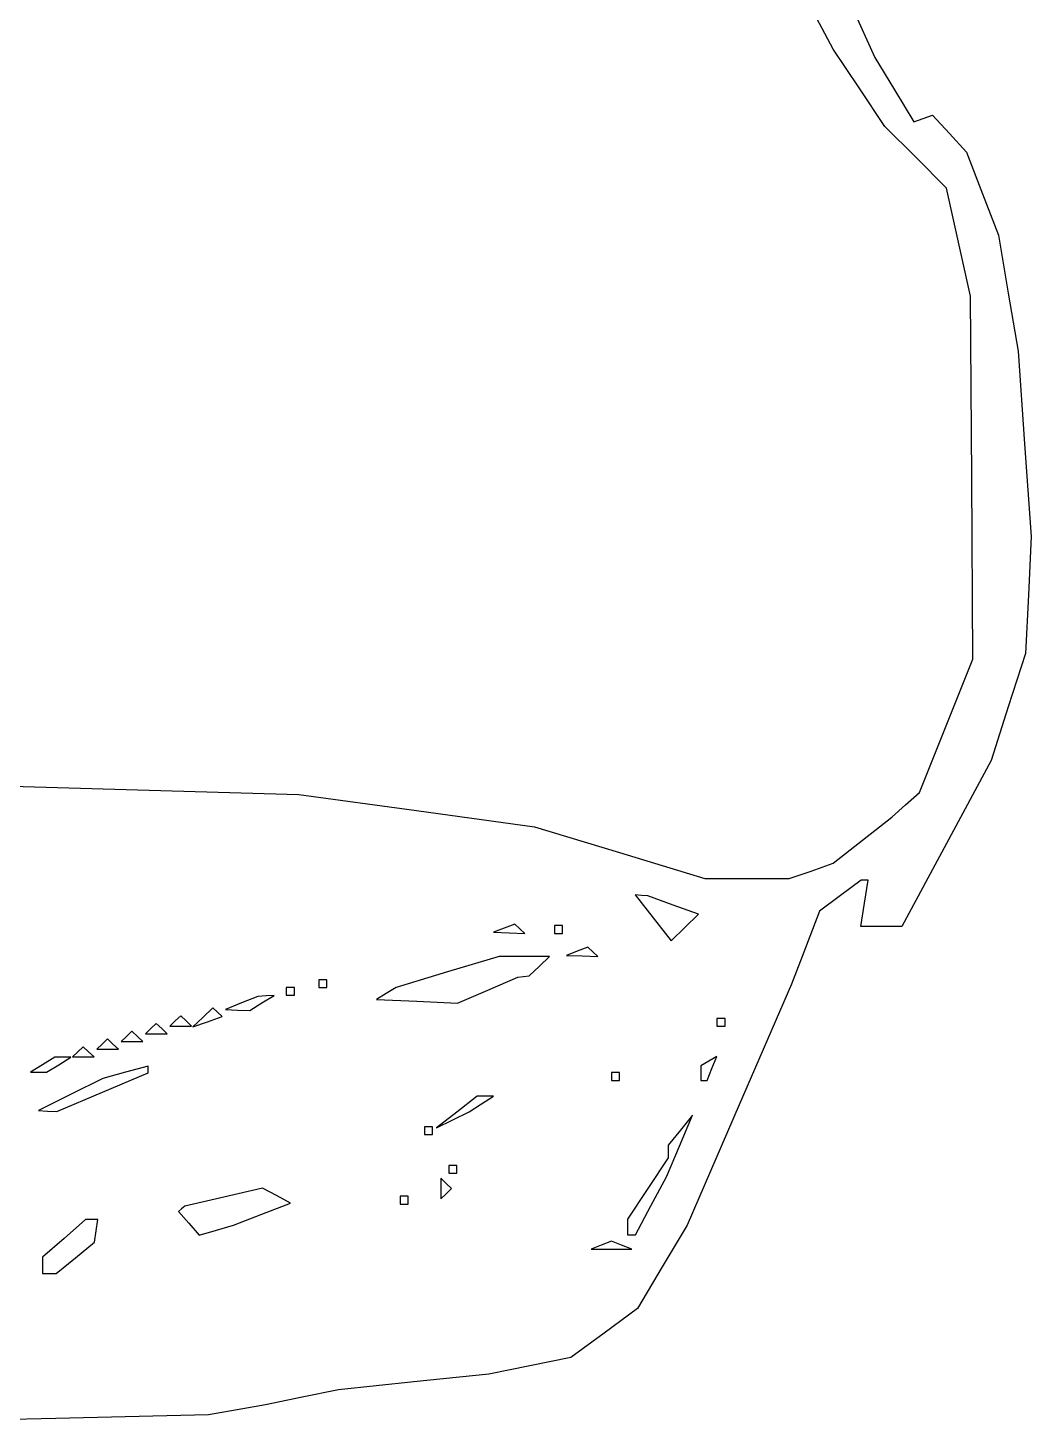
# Model space of a CAD drawing. Extents: x 9 to 136, y 7 to 235.
# Drawn here: x 70.05 to 78.59, y 8.32 to 20.19 of the extents above; entities that cross this region are included whole.
import ezdxf

# ---------------------------------------------------------------- set-up
doc = ezdxf.new("R2010")
doc.units = 0

msp = doc.modelspace()

# ---------------------------------------------------------------- linework, layer by layer
at = {"layer": 'Layer 1'}
for p, q in [((76.905129, 20.01222), (76.696415, 20.40693)), ((77.069227, 20.36266), (77.261774, 19.94012)), ((77.126227, 19.6833), (76.905129, 20.01222)), ((77.261774, 19.94012), (77.426982, 19.66606)), ((77.347324, 19.35438), (77.126227, 19.6833)), ((77.426982, 19.66606), (77.59219, 19.392)), ((77.59219, 19.392), (77.67246, 19.4212)), ((77.67246, 19.4212), (77.75255, 19.4504)), ((77.75255, 19.4504), (77.896782, 19.29275)), ((77.60871, 19.09125), (77.347324, 19.35438)), ((77.896782, 19.29275), (78.041013, 19.13508)), ((78.041013, 19.13508), (78.177618, 18.78105)), ((77.870095, 18.8281), (77.60871, 19.09125)), ((77.973071, 18.36759), (77.870095, 18.8281)), ((78.177618, 18.78105), (78.314222, 18.42702)), ((78.314222, 18.42702), (78.397602, 17.93364)), ((78.076046, 17.9071), (77.973071, 18.36759)), ((78.086436, 16.36115), (78.076046, 17.9071)), ((78.397602, 17.93364), (78.480812, 17.44024)), ((78.480812, 17.44024), (78.536452, 16.65082)), ((78.536452, 16.65082), (78.592092, 15.8614)), ((78.096826, 14.81522), (78.086436, 16.36115)), ((78.592092, 15.8614), (78.568522, 15.36273)), ((78.568522, 15.36273), (78.544952, 14.86407)), ((78.544952, 14.86407), (78.397947, 14.40885)), ((77.86836, 14.2476), (78.096826, 14.81522)), ((78.397947, 14.40885), (78.250942, 13.95362)), ((77.639878, 13.68), (77.86836, 14.2476)), ((78.250942, 13.95362), (77.871432, 13.24645)), ((69.807683, 13.73645), (71.080145, 13.70025)), ((71.080145, 13.70025), (72.352608, 13.66405)), ((72.352608, 13.66405), (73.35636, 13.52535)), ((77.522168, 13.57506), (77.639878, 13.68)), ((77.404458, 13.47012), (77.522168, 13.57506)), ((73.35636, 13.52535), (74.36011, 13.38662)), ((77.155814, 13.2734), (77.404458, 13.47012)), ((74.36011, 13.38662), (75.086964, 13.16754)), ((76.907188, 13.07668), (77.155814, 13.2734)), ((77.871432, 13.24645), (77.491922, 12.53925)), ((75.086964, 13.16754), (75.813819, 12.94845)), ((76.71867, 13.00838), (76.907188, 13.07668)), ((75.813819, 12.94845), (76.172739, 12.94745)), ((76.172739, 12.94745), (76.53166, 12.94645)), ((76.53166, 12.94645), (76.71867, 13.00838)), ((77.145055, 12.93397), (76.967278, 12.80102)), ((77.174005, 12.93397), (77.145055, 12.93397)), ((77.172445, 12.7366), (77.202955, 12.93397)), ((77.202955, 12.93397), (77.174005, 12.93397)), ((75.27375, 12.80306), (75.21975, 12.80806)), ((75.21975, 12.80806), (75.372632, 12.61157)), ((75.32773, 12.79806), (75.27375, 12.80306)), ((75.54254, 12.72086), (75.32773, 12.79806)), ((75.757336, 12.64366), (75.54254, 12.72086)), ((76.967278, 12.80102), (76.789503, 12.66807)), ((77.141935, 12.53925), (77.172445, 12.7366)), ((75.372632, 12.61157), (75.525497, 12.41506)), ((75.641417, 12.52936), (75.757336, 12.64366)), ((76.789503, 12.66807), (76.670391, 12.35692)), ((74.103334, 12.52395), (74.012474, 12.48935)), ((74.012474, 12.48935), (74.145159, 12.48435)), ((74.194194, 12.55855), (74.103334, 12.52395)), ((74.145159, 12.48435), (74.277846, 12.47935)), ((74.236004, 12.51885), (74.194194, 12.55855)), ((74.277846, 12.47935), (74.236004, 12.51885)), ((74.566244, 12.54585), (74.531614, 12.54585)), ((74.531614, 12.54585), (74.531614, 12.51285)), ((74.531614, 12.51285), (74.531614, 12.47995)), ((74.531614, 12.47995), (74.566244, 12.47995)), ((74.600874, 12.54585), (74.566244, 12.54585)), ((74.566244, 12.47995), (74.600874, 12.47995)), ((74.600874, 12.51285), (74.600874, 12.54585)), ((74.600874, 12.47995), (74.600874, 12.51285)), ((75.525497, 12.41506), (75.641417, 12.52936)), ((77.316937, 12.53925), (77.141935, 12.53925)), ((77.491922, 12.53925), (77.316937, 12.53925)), ((74.817185, 12.36134), (74.726325, 12.32674)), ((74.859025, 12.32164), (74.817185, 12.36134)), ((76.670391, 12.35692), (76.55128, 12.04577)), ((74.06167, 12.28203), (73.621727, 12.15073)), ((74.275896, 12.28203), (74.06167, 12.28203)), ((74.490122, 12.28203), (74.275896, 12.28203)), ((74.403592, 12.19983), (74.490122, 12.28203)), ((74.726325, 12.32674), (74.635465, 12.29214)), ((74.635465, 12.29214), (74.768152, 12.28714)), ((74.768152, 12.28714), (74.900839, 12.28214)), ((74.900839, 12.28214), (74.859025, 12.32164)), ((73.621727, 12.15073), (73.181783, 12.01943)), ((74.268602, 12.11163), (74.317062, 12.11763)), ((74.317062, 12.11763), (74.403592, 12.19983)), ((72.281848, 12.01896), (72.247218, 12.01896)), ((72.247218, 12.01896), (72.247218, 11.98606)), ((72.316478, 12.01896), (72.281848, 12.01896)), ((72.316478, 11.98606), (72.316478, 12.01896)), ((72.558773, 12.08476), (72.524143, 12.08476)), ((72.524143, 12.08476), (72.524143, 12.05186)), ((72.524143, 12.05186), (72.524143, 12.01886)), ((72.524143, 12.01886), (72.558773, 12.01886)), ((72.593373, 12.08476), (72.558773, 12.08476)), ((72.558773, 12.01886), (72.593373, 12.01886)), ((72.593373, 12.05186), (72.593373, 12.08476)), ((72.593373, 12.01886), (72.593373, 12.05186)), ((73.181783, 12.01943), (73.098023, 11.96753)), ((73.704965, 11.88593), (73.962552, 11.99645)), ((73.962552, 11.99645), (74.220142, 12.10563)), ((74.220142, 12.10563), (74.268602, 12.11163)), ((76.55128, 12.04577), (76.106095, 11.02029)), ((71.866516, 11.88669), (71.728075, 11.83019)), ((72.004959, 11.94319), (71.866516, 11.88669)), ((71.935754, 11.82219), (72.03958, 11.88739)), ((72.074189, 11.94719), (72.004959, 11.94319)), ((72.03958, 11.88739), (72.143419, 11.95119)), ((72.143419, 11.95119), (72.074189, 11.94719)), ((72.247218, 11.98606), (72.247218, 11.95306)), ((72.247218, 11.95306), (72.281848, 11.95306)), ((72.281848, 11.95306), (72.316478, 11.95306)), ((72.316478, 11.95306), (72.316478, 11.98606)), ((73.098023, 11.96753), (73.014263, 11.91563)), ((73.014263, 11.91563), (73.359615, 11.90083)), ((73.359615, 11.90083), (73.704965, 11.88593)), ((71.347347, 11.77766), (71.301207, 11.73386)), ((71.393487, 11.73386), (71.347347, 11.77766)), ((71.536568, 11.76406), (71.451198, 11.68236)), ((71.621938, 11.84576), (71.536568, 11.76406)), ((71.575317, 11.72726), (71.699436, 11.77216)), ((71.660678, 11.80886), (71.621938, 11.84576)), ((71.699436, 11.77216), (71.660678, 11.80886)), ((71.728075, 11.83019), (71.831915, 11.82619)), ((71.831915, 11.82619), (71.935754, 11.82219)), ((70.932001, 11.64621), (70.885861, 11.60241)), ((70.978141, 11.60241), (70.932001, 11.64621)), ((71.093534, 11.6682), (71.047394, 11.6244)), ((71.139674, 11.712), (71.093534, 11.6682)), ((71.185814, 11.6682), (71.139674, 11.712)), ((71.231994, 11.6244), (71.185814, 11.6682)), ((71.301207, 11.73386), (71.255067, 11.69006)), ((71.255067, 11.69006), (71.347367, 11.69006)), ((71.347367, 11.69006), (71.439667, 11.69006)), ((71.439667, 11.69006), (71.393487, 11.73386)), ((71.451198, 11.68236), (71.575317, 11.72726)), ((75.950732, 11.75576), (75.916122, 11.75576)), ((75.916122, 11.75576), (75.916122, 11.72286)), ((75.916122, 11.72286), (75.916122, 11.68996)), ((75.916122, 11.68996), (75.950732, 11.68996)), ((75.985362, 11.75576), (75.950732, 11.75576)), ((75.950732, 11.68996), (75.985362, 11.68996)), ((75.985362, 11.72286), (75.985362, 11.75576)), ((75.985362, 11.68996), (75.985362, 11.72286)), ((70.678189, 11.53631), (70.632049, 11.49251)), ((70.724329, 11.58011), (70.678189, 11.53631)), ((70.770469, 11.53631), (70.724329, 11.58011)), ((70.816649, 11.49251), (70.770469, 11.53631)), ((70.885861, 11.60241), (70.839721, 11.55861)), ((70.839721, 11.55861), (70.932021, 11.55861)), ((70.932021, 11.55861), (71.024321, 11.55861)), ((71.024321, 11.55861), (70.978141, 11.60241)), ((71.047394, 11.6244), (71.139694, 11.6244)), ((71.139694, 11.6244), (71.231994, 11.6244)), ((70.274351, 11.42437), (70.170511, 11.36057)), ((70.343581, 11.42437), (70.274351, 11.42437)), ((70.308972, 11.36057), (70.412811, 11.42437)), ((70.412811, 11.42437), (70.343581, 11.42437)), ((70.470516, 11.4704), (70.424376, 11.4266)), ((70.424376, 11.4266), (70.516676, 11.4266)), ((70.516656, 11.5142), (70.470516, 11.4704)), ((70.562796, 11.4704), (70.516656, 11.5142)), ((70.516676, 11.4266), (70.608976, 11.4266)), ((70.608976, 11.4266), (70.562796, 11.4704)), ((70.632049, 11.49251), (70.724349, 11.49251)), ((70.724349, 11.49251), (70.816649, 11.49251)), ((75.914544, 11.43184), (75.846104, 11.39164)), ((75.873324, 11.32977), (75.914544, 11.43184)), ((70.170511, 11.36057), (70.066672, 11.29677)), ((70.066672, 11.29677), (70.135902, 11.29677)), ((70.135902, 11.29677), (70.205132, 11.29677)), ((70.205132, 11.29677), (70.308972, 11.36057)), ((70.681092, 11.12722), (71.070439, 11.29081)), ((70.876815, 11.29651), (70.683193, 11.24371)), ((71.070439, 11.34921), (70.876815, 11.29651)), ((71.070439, 11.32001), (71.070439, 11.34921)), ((71.070439, 11.29081), (71.070439, 11.32001)), ((75.050814, 11.29347), (75.016204, 11.29347)), ((75.016204, 11.29347), (75.016204, 11.26047)), ((75.085444, 11.29347), (75.050814, 11.29347)), ((75.085444, 11.26047), (75.085444, 11.29347)), ((75.846104, 11.39164), (75.777674, 11.35144)), ((75.777674, 11.35144), (75.777674, 11.28954)), ((75.777674, 11.28954), (75.777674, 11.22764)), ((75.832074, 11.22764), (75.873324, 11.32977)), ((70.683193, 11.24371), (70.409553, 11.10665)), ((75.016204, 11.26047), (75.016204, 11.22757)), ((75.016204, 11.22757), (75.050814, 11.22757)), ((75.050814, 11.22757), (75.085444, 11.22757)), ((75.085444, 11.22757), (75.085444, 11.26047)), ((75.777674, 11.22764), (75.804874, 11.22764)), ((75.804874, 11.22764), (75.832074, 11.22764)), ((70.409553, 11.10665), (70.135913, 10.96959)), ((70.291773, 10.96159), (70.681092, 11.12722)), ((73.874012, 11.09222), (73.700951, 10.95761)), ((73.943242, 11.09268), (73.874012, 11.09222)), ((73.908632, 11.02612), (74.012472, 11.09312)), ((74.012472, 11.09312), (73.943242, 11.09268)), ((70.135913, 10.96959), (70.213843, 10.96559)), ((70.213843, 10.96559), (70.291773, 10.96159)), ((73.700951, 10.95761), (73.527891, 10.82302)), ((73.666332, 10.89102), (73.804773, 10.95902)), ((73.804773, 10.95902), (73.908632, 11.02612)), ((75.596489, 10.6675), (75.707801, 10.93064)), ((75.707801, 10.93064), (75.604287, 10.80296)), ((76.106095, 11.02029), (75.660907, 9.9948)), ((73.458677, 10.83199), (73.424067, 10.83199)), ((73.424067, 10.83199), (73.424067, 10.79909)), ((73.493287, 10.83199), (73.458677, 10.83199)), ((73.493287, 10.79909), (73.493287, 10.83199)), ((73.527891, 10.82302), (73.666332, 10.89102)), ((73.424067, 10.79909), (73.424067, 10.76619)), ((73.424067, 10.76619), (73.458677, 10.76619)), ((73.458677, 10.76619), (73.493287, 10.76619)), ((73.493287, 10.76619), (73.493287, 10.79909)), ((75.604287, 10.80296), (75.500774, 10.67529)), ((75.485176, 10.40436), (75.596489, 10.6675)), ((75.500774, 10.67529), (75.500774, 10.62079)), ((75.500774, 10.62079), (75.500774, 10.56629)), ((73.666331, 10.50305), (73.631721, 10.50305)), ((73.631721, 10.50305), (73.631721, 10.47005)), ((73.631721, 10.47005), (73.631721, 10.43715)), ((73.700961, 10.50305), (73.666331, 10.50305)), ((73.700961, 10.47005), (73.700961, 10.50305)), ((73.700961, 10.43715), (73.700961, 10.47005)), ((75.500774, 10.56629), (75.327713, 10.30576)), ((73.608661, 10.34949), (73.562521, 10.39329)), ((73.562521, 10.39329), (73.562521, 10.30569)), ((73.654801, 10.30569), (73.608661, 10.34949)), ((73.631721, 10.43715), (73.666331, 10.43715)), ((73.666331, 10.43715), (73.700961, 10.43715)), ((75.353131, 10.15766), (75.485176, 10.40436)), ((71.713792, 10.23196), (71.381965, 10.15486)), ((72.045618, 10.30906), (71.713792, 10.23196)), ((72.163741, 10.24566), (72.045618, 10.30906)), ((72.281864, 10.18226), (72.163741, 10.24566)), ((73.251005, 10.24), (73.216395, 10.24)), ((73.216395, 10.24), (73.216395, 10.2071)), ((73.285615, 10.24), (73.251005, 10.24)), ((73.285615, 10.2071), (73.285615, 10.24)), ((73.562521, 10.30569), (73.562521, 10.21809)), ((73.562521, 10.21809), (73.608661, 10.26189)), ((73.608661, 10.26189), (73.654801, 10.30569)), ((75.327713, 10.30576), (75.154652, 10.04524)), ((71.354805, 10.13326), (71.327645, 10.11166)), ((71.327645, 10.11166), (71.416515, 10.00983)), ((71.381965, 10.15486), (71.354805, 10.13326)), ((72.039578, 10.08726), (72.281864, 10.18226)), ((73.216395, 10.2071), (73.216395, 10.1742)), ((73.216395, 10.1742), (73.251005, 10.1742)), ((73.251005, 10.1742), (73.285615, 10.1742)), ((73.285615, 10.1742), (73.285615, 10.2071)), ((75.221052, 9.91124), (75.353131, 10.15766)), ((70.536981, 10.04272), (70.353812, 9.88144)), ((70.589971, 10.04272), (70.536981, 10.04272)), ((70.642961, 10.04272), (70.589971, 10.04272)), ((70.628051, 9.94652), (70.642961, 10.04272)), ((71.416515, 10.00983), (71.505385, 9.90801)), ((71.651367, 9.95031), (71.79735, 9.99251)), ((71.79735, 9.99251), (72.039578, 10.08726)), ((75.154652, 10.04524), (75.154652, 9.97824)), ((75.154652, 9.97824), (75.154652, 9.91124)), ((75.660907, 9.9948), (75.450457, 9.6388)), ((70.353812, 9.88144), (70.170644, 9.72016)), ((70.613141, 9.85032), (70.628051, 9.94652)), ((71.505385, 9.90801), (71.651367, 9.95031)), ((75.154652, 9.91124), (75.187852, 9.91124)), ((75.187852, 9.91124), (75.221052, 9.91124)), ((70.450463, 9.71622), (70.613141, 9.85032)), ((74.92969, 9.82309), (74.84316, 9.78999)), ((74.84316, 9.78999), (75.016222, 9.78999)), ((75.01622, 9.85619), (74.92969, 9.82309)), ((75.10275, 9.82309), (75.01622, 9.85619)), ((75.016222, 9.78999), (75.189283, 9.78999)), ((75.189283, 9.78999), (75.10275, 9.82309)), ((70.170644, 9.72016), (70.170644, 9.65126)), ((70.170644, 9.65126), (70.170644, 9.58236)), ((70.287884, 9.58236), (70.450463, 9.71622)), ((75.450457, 9.6388), (75.240007, 9.2828)), ((70.170644, 9.58236), (70.229264, 9.58236)), ((70.229264, 9.58236), (70.287884, 9.58236)), ((75.240007, 9.2828), (74.95586, 9.07506)), ((74.95586, 9.07506), (74.671713, 8.8673)), ((74.322075, 8.7959), (73.972438, 8.7245)), ((74.671713, 8.8673), (74.322075, 8.7959)), ((73.972438, 8.7245), (73.332654, 8.6581)), ((72.69287, 8.5917), (72.381362, 8.5279)), ((73.332654, 8.6581), (72.69287, 8.5917)), ((72.069852, 8.4641), (71.827568, 8.4209)), ((72.381362, 8.5279), (72.069852, 8.4641)), ((70.284974, 8.347), (68.984664, 8.3161)), ((71.585282, 8.378), (70.284974, 8.347)), ((71.827568, 8.4209), (71.585282, 8.378))]:
    msp.add_line(p, q, dxfattribs=at)

doc.saveas('drawing.dxf')
